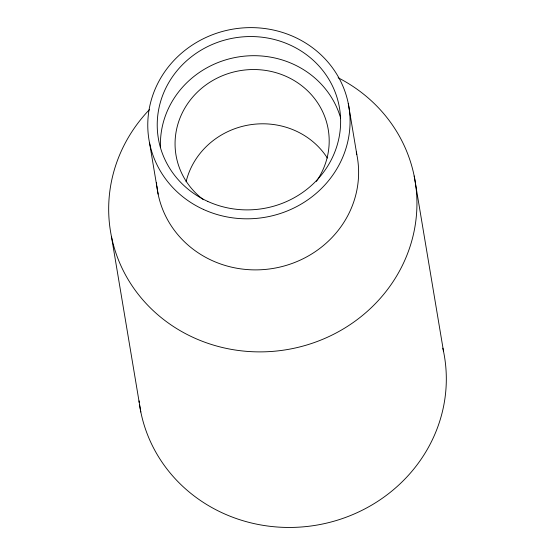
<?xml version="1.0" encoding="UTF-8"?>
<svg xmlns="http://www.w3.org/2000/svg" width="555" height="555" viewBox="0 0 555 555"><rect width="100%" height="100%" fill="white"/><g stroke="black" fill="none" stroke-linecap="round" stroke-linejoin="round"><path stroke-width="0.83" d="M414.183 175.99L443.563 351.558M348.262 103.383L356.81 154.456M149.579 143.051L158.126 194.125M111.437 236.43L140.817 411.997M442.828 348.179A154.373 145.424 -9.5 0 1 318.972 524.718A154.373 145.424 -9.5 0 1 139.478 404.331M139.243 402.611A154.373 145.424 -9.5 0 1 139.028 400.89M338.12 77.749A154.373 145.424 -9.5 0 1 391.032 284.68A154.373 145.424 -9.5 0 1 167.575 322.483A154.373 145.424 -9.5 0 1 149.385 109.675M356.275 152.021A101.308 95.432 -9.5 0 1 273.476 268.37A101.308 95.432 -9.5 0 1 156.843 185.89M156.683 184.232A101.308 95.432 -9.5 0 1 156.545 182.574M160.492 147.512A91.853 86.531 -9.5 0 1 238.227 56.964A91.853 86.531 -9.5 0 1 340.652 118.104M203.477 199.745A77.187 72.712 -9.5 0 1 190.795 99.4A77.187 72.712 -9.5 0 1 296.765 82.182A77.187 72.712 -9.5 0 1 316.378 181.402M186.085 181.769A77.187 72.712 -9.5 0 1 249.174 124.924A77.187 72.712 -9.5 0 1 327.367 158.064M203.567 209.485A101.308 95.432 -9.5 0 0 349.9 115.759A101.308 95.432 -9.5 0 0 193.3 44.407A101.308 95.432 -9.5 0 0 203.567 209.485M207.799 201.43A91.853 86.531 -9.5 0 0 340.472 116.46A91.853 86.531 -9.5 0 0 198.496 51.761A91.853 86.531 -9.5 0 0 207.799 201.43"/></g></svg>
